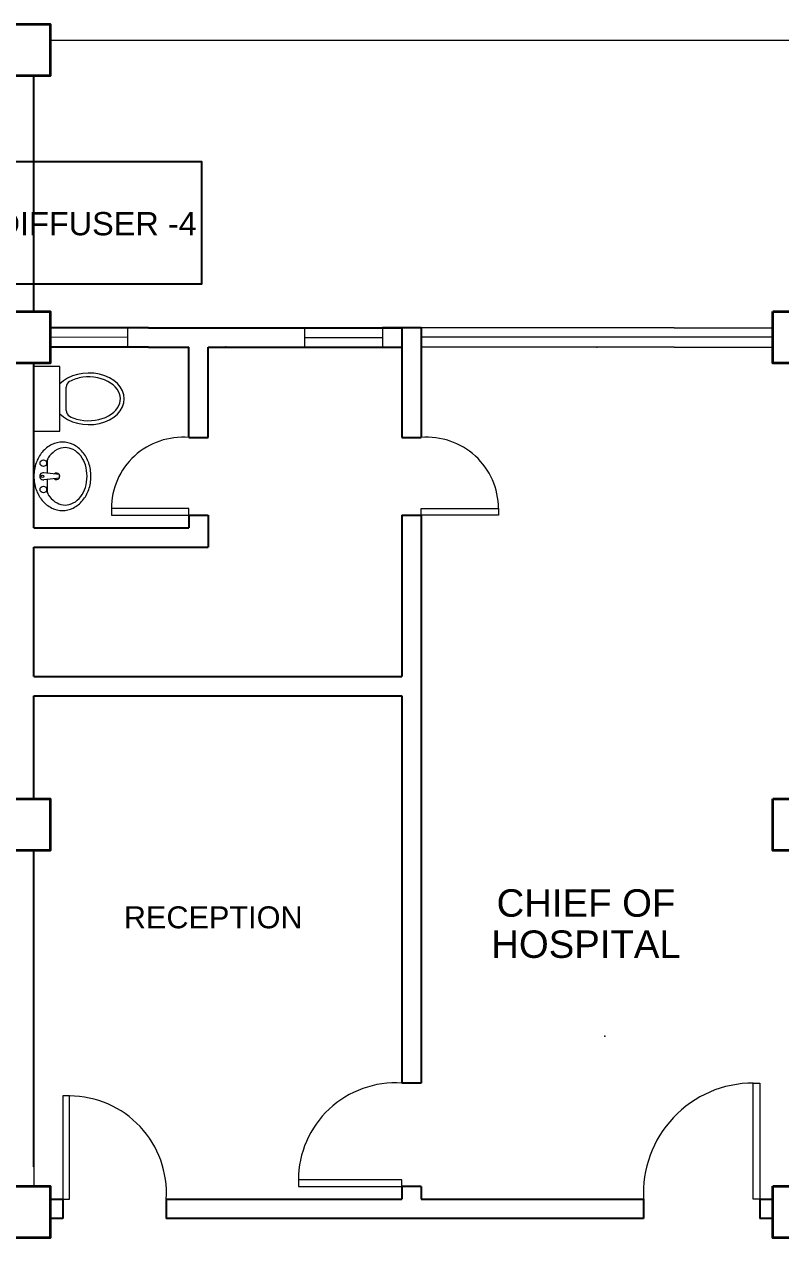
# Model space of a CAD drawing. Header units: millimetres. Extents: x 3 to 421, y 1 to 337.
# Drawn here: x 257.65 to 263.52, y 122.42 to 131.82 of the extents above; entities that cross this region are included whole.
import ezdxf

# ---------------------------------------------------------------- set-up
doc = ezdxf.new("R2010")
doc.units = ezdxf.units.MM
doc.header["$MEASUREMENT"] = 0
doc.layers.add('label', color=7, linetype='Continuous')
doc.layers.add('Legends', color=7, linetype='Continuous')
doc.styles.get("Standard").update_dxf_attribs({"font": 'arial.ttf'})
doc.styles.add('SWISSLT175', font='swissl.ttf', dxfattribs={"height": 0.175})

msp = doc.modelspace()

# ---------------------------------------------------------------- linework, layer by layer
at = {"color": 8, "lineweight": 9}
for p, q in [((273.1787, 131.6975), (257.8537, 131.6974)), ((257.8537, 129.4725), (257.8537, 129.4725)), ((257.8537, 129.4725), (258.4537, 129.4725)), ((258.4537, 129.4725), (258.4537, 129.3225)), ((259.8287, 129.3225), (259.8287, 129.4725)), ((260.4287, 129.4725), (260.4287, 129.3225)), ((261.4912, 129.4725), (260.7287, 129.4725)), ((262.6912, 129.4725), (261.4912, 129.4725)), ((262.6912, 129.4725), (263.4537, 129.4725)), ((258.4537, 129.3975), (257.8537, 129.3996)), ((259.8287, 129.3975), (260.4287, 129.3975)), ((263.4537, 129.3996), (260.7287, 129.3996)), ((260.4287, 129.3225), (259.8287, 129.3225)), ((261.4912, 129.3225), (260.7287, 129.3225)), ((262.6912, 129.3225), (261.4912, 129.3225)), ((262.6912, 129.3225), (263.4537, 129.3225)), ((257.9287, 129.1725), (257.7287, 129.1725)), ((257.7287, 129.1725), (257.7287, 128.6725)), ((257.9287, 128.6725), (257.9287, 129.1725)), ((257.9787, 128.832), (257.9787, 129.0129)), ((257.7287, 128.6725), (257.9287, 128.6725)), ((257.9266, 128.337), (257.8047, 128.3504)), ((257.9266, 128.308), (257.8047, 128.2947)), ((257.7287, 122.9725), (257.7287, 122.8246)), ((257.8537, 122.7225), (257.8537, 122.7225)), ((257.8537, 122.5725), (257.8537, 122.5725))]:
    msp.add_line(p, q, dxfattribs=at)
at = {"color": 8, "lineweight": 25}
for p, q in [((257.7287, 129.5996), (257.7287, 131.4237)), ((258.6162, 129.4725), (257.8537, 129.4725)), ((258.6162, 129.4725), (259.8162, 129.4725)), ((259.8162, 129.4725), (260.5787, 129.4725)), ((260.5787, 129.4725), (260.4287, 129.4725)), ((260.5787, 129.4725), (260.5787, 128.6225)), ((260.7287, 129.4725), (260.5787, 129.4725)), ((260.7287, 129.4725), (260.7287, 128.6225)), ((258.6162, 129.3225), (257.8537, 129.3225)), ((258.6162, 129.3225), (258.9287, 129.3225)), ((259.0787, 129.3225), (259.8162, 129.3225)), ((259.8162, 129.3225), (260.5787, 129.3225)), ((257.7287, 127.9225), (257.7287, 129.1996)), ((260.5787, 128.6225), (260.7287, 128.6225)), ((260.5787, 128.0225), (260.5787, 126.7725)), ((260.5787, 128.0225), (260.7287, 128.0225)), ((260.7287, 128.0225), (260.7287, 123.6225)), ((257.7287, 126.7725), (257.7287, 127.7725)), ((257.7287, 126.7725), (260.5787, 126.7725)), ((257.7287, 125.8246), (257.7287, 126.6225)), ((257.7287, 126.6225), (260.5787, 126.6225)), ((260.5787, 126.6225), (260.5787, 123.6225)), ((257.7287, 122.9725), (257.7287, 125.4246)), ((260.7287, 123.6225), (260.5787, 123.6225)), ((260.5787, 122.8225), (260.5787, 122.7225)), ((260.7287, 122.8225), (260.5787, 122.8225)), ((260.7287, 122.8225), (260.7287, 122.7225)), ((257.8537, 122.7225), (257.9537, 122.7225)), ((257.9537, 122.7225), (257.9537, 122.5725)), ((258.7537, 122.7225), (260.5787, 122.7225)), ((258.7537, 122.7225), (258.7537, 122.5725)), ((260.7287, 122.7225), (262.4537, 122.7225)), ((262.4537, 122.7225), (262.4537, 122.5725)), ((263.3537, 122.7225), (263.4537, 122.7225)), ((263.3537, 122.7225), (263.3537, 122.5725)), ((257.9537, 122.5725), (257.8537, 122.5725)), ((262.4537, 122.5725), (258.7537, 122.5725)), ((263.4537, 122.5725), (263.3537, 122.5725))]:
    msp.add_line(p, q, dxfattribs=at)
at = {"color": 8, "lineweight": 25, "ltscale": 0.4}
for p, q in [((258.9287, 128.6225), (258.9287, 129.3225)), ((259.0787, 128.6225), (259.0787, 129.3225)), ((258.9287, 128.6225), (259.0787, 128.6225)), ((258.9287, 128.0225), (259.0787, 128.0225)), ((258.9287, 128.0225), (258.9287, 127.9225)), ((259.0787, 128.0225), (259.0787, 127.7725)), ((257.7287, 127.9225), (258.9287, 127.9225)), ((257.7287, 127.9225), (258.9287, 127.9225)), ((257.7287, 127.7725), (259.0787, 127.7725))]:
    msp.add_line(p, q, dxfattribs=at)
at = {"color": 8, "lineweight": 35}
for points in [[(257.4537, 131.8237), (257.8537, 131.8237), (257.8537, 131.4237), (257.4537, 131.4237)], [(257.4537, 129.5996), (257.8537, 129.5996), (257.8537, 129.1996), (257.4537, 129.1996)], [(263.4537, 129.5996), (263.8537, 129.5996), (263.8537, 129.1996), (263.4537, 129.1996)], [(257.4537, 125.8246), (257.8537, 125.8246), (257.8537, 125.4246), (257.4537, 125.4246)], [(263.4537, 125.8246), (263.8537, 125.8246), (263.8537, 125.4246), (263.4537, 125.4246)], [(257.4537, 122.8246), (257.8537, 122.8246), (257.8537, 122.4246), (257.4537, 122.4246)], [(263.4537, 122.8246), (263.8537, 122.8246), (263.8537, 122.4246), (263.4537, 122.4246)]]:
    msp.add_lwpolyline(points, close=True, dxfattribs=at)
at = {"color": 8, "lineweight": 9}
for points in [[(257.8537, 129.4725), (258.4537, 129.4725), (258.4537, 129.3225), (257.8537, 129.3225)], [(259.8287, 129.4725), (260.4287, 129.4725), (260.4287, 129.3225), (259.8287, 129.3225)]]:
    msp.add_lwpolyline(points, close=True, dxfattribs=at)
msp.add_lwpolyline([(257.9497, 128.0575, 0.11576), (258.0322, 128.0769, 0.104047), (258.106, 128.1352, 0.090875), (258.1533, 128.2191, 0.083344), (258.1707, 128.3225, 0.083344), (258.1533, 128.426, 0.090875), (258.106, 128.5099, 0.104047), (258.0322, 128.5682, 0.11576), (257.9497, 128.5875, 0.11576), (257.8672, 128.5682, 0.104047), (257.7934, 128.5099, 0.090875), (257.7461, 128.426, 0.083344), (257.7287, 128.3225, 0.083344), (257.7461, 128.2191, 0.090875), (257.7934, 128.1352, 0.104047), (257.8672, 128.0769, 0.11576)], format="xyb", close=True, dxfattribs=at)
for points in [[(257.9707, 128.1, 0.124838), (258.0333, 128.1159, 0.105788), (258.0909, 128.1652, 0.086697), (258.1272, 128.235, 0.076776), (258.1407, 128.3225, 0.076776), (258.1272, 128.4101, 0.086697), (258.0909, 128.4799, 0.105788), (258.0333, 128.5292, 0.124838), (257.9707, 128.545, 0.124838), (257.9081, 128.5292, 0.105788), (257.8505, 128.4799, 0.040067), (257.8307, 128.4492), (257.8307, 128.3469, 0.040067)], [(257.8307, 128.2982), (257.8307, 128.1959, 0.040067), (257.8505, 128.1652, 0.105788), (257.9081, 128.1159, 0.124838), (257.9707, 128.1, 0.124838)]]:
    msp.add_lwpolyline(points, format="xyb", dxfattribs=at)
at = {"color": 8, "lineweight": 13, "ltscale": 0.03}
for points in [[(258.9287, 128.0225), (258.9287, 128.0725), (258.3287, 128.0725), (258.3287, 128.0225)], [(260.7287, 128.0225), (260.7287, 128.0725), (261.3287, 128.0725), (261.3287, 128.0225)], [(263.3537, 122.7225), (263.3037, 122.7225), (263.3037, 123.6225), (263.3537, 123.6225)], [(257.9537, 122.7225), (258.0037, 122.7225), (258.0037, 123.5225), (257.9537, 123.5225)], [(260.5787, 122.8225), (260.5787, 122.8725), (259.7787, 122.8725), (259.7787, 122.8225)]]:
    msp.add_lwpolyline(points, close=True, dxfattribs=at)
at = {"color": 8, "lineweight": 9}
for centre, radius in [((257.8017, 128.4241), 0.0255), ((257.7952, 128.3225), 0.0095), ((257.8017, 128.2209), 0.0255)]:
    msp.add_circle(centre, radius, dxfattribs=at)
for centre, radius, start, end in [((258.0287, 129.0129), 0.05, 118.00836, 180), ((258.0287, 128.832), 0.05, 180, 241.84994), ((257.8017, 128.3225), 0.028, 83.75449, 276.24551), ((257.9037, 128.3225), 0.025, 36.30681, 131.20218), ((257.9037, 128.3225), 0.025, 228.79782, 323.69319), ((257.8329, 128.3225), 0.0948, 351.20259, 8.79741), ((257.9037, 128.3225), 0.025, 341.37929, 18.62071)]:
    msp.add_arc(centre, radius, start, end, dxfattribs=at)
at = {"color": 8, "lineweight": 13, "ltscale": 0.03}
for centre, radius, start, end in [((258.8808, 128.0725), 0.5521, 85.02089, 180), ((260.7766, 128.0725), 0.5521, 0, 94.97911), ((260.5303, 122.8725), 0.7516, 86.30478, 180), ((263.3037, 122.7712), 0.8514, 90, 183.27315), ((258.0037, 122.771), 0.7516, 356.30478, 90)]:
    msp.add_arc(centre, radius, start, end, dxfattribs=at)
at = {"color": 8, "lineweight": 9}
msp.add_ellipse((258.1537, 128.9225), major_axis=(-0.275, 0), ratio=0.727273, start_param=0.612555, end_param=5.670631, dxfattribs=at)
msp.add_open_spline([(258.0051, 128.7879), (258.0215, 128.7791), (258.0396, 128.7717), (258.1307, 128.7448), (258.218, 128.7499), (258.3495, 128.8077), (258.3909, 128.8577), (258.4043, 128.9559), (258.3784, 129.008), (258.2672, 129.0821), (258.1835, 129.0999), (258.0697, 129.0843), (258.0348, 129.0728), (258.0052, 129.0571)], degree=3, knots=[0.937253, 0.937253, 0.937253, 0.937253, 1.185372, 1.185372, 2.113864, 2.113864, 3.042356, 3.042356, 3.970847, 3.970847, 4.899339, 4.899339, 5.346062, 5.346062, 5.346062, 5.346062], dxfattribs=at)
at = {"color": 8, "lineweight": 25}
msp.add_point((259.2162, 129.3225), dxfattribs=at)
at = {"color": 8, "lineweight": 9}
msp.add_point((262.0912, 129.3225), dxfattribs=at)
at = {"color": 8, "lineweight": 9, "ltscale": 0.3}
msp.add_point((262.1537, 123.9861), dxfattribs=at)
at = {"layer": 'Legends'}
msp.add_lwpolyline([(257.3339, 130.7597), (259.026, 130.7597), (259.026, 129.8106), (257.3339, 129.8106)], close=True, dxfattribs=at)

# ---------------------------------------------------------------- texts
at = {"layer": 'label', "color": 8, "lineweight": 9, "ltscale": 0.4, "attachment_point": 5, "line_spacing_factor": 0.9, "style": 'SWISSLT175'}
for s, insert, char_height in [('CHIEF OF\\PHOSPITAL', (262.0068, 124.8564), 0.2125), ('RECEPTION', (259.1182, 124.9052), 0.17)]:
    msp.add_mtext(s, dxfattribs=dict(at, insert=insert, char_height=char_height))
at = {"layer": 'Legends', "linetype": 'Continuous', "lineweight": 25, "insert": (257.4393, 130.3692), "char_height": 0.18, "attachment_point": 1}
msp.add_mtext_dynamic_manual_height_columns('DIFFUSER -4', width=1.77294, gutter_width=1.011, heights=[0], dxfattribs=at)

doc.saveas('drawing.dxf')
